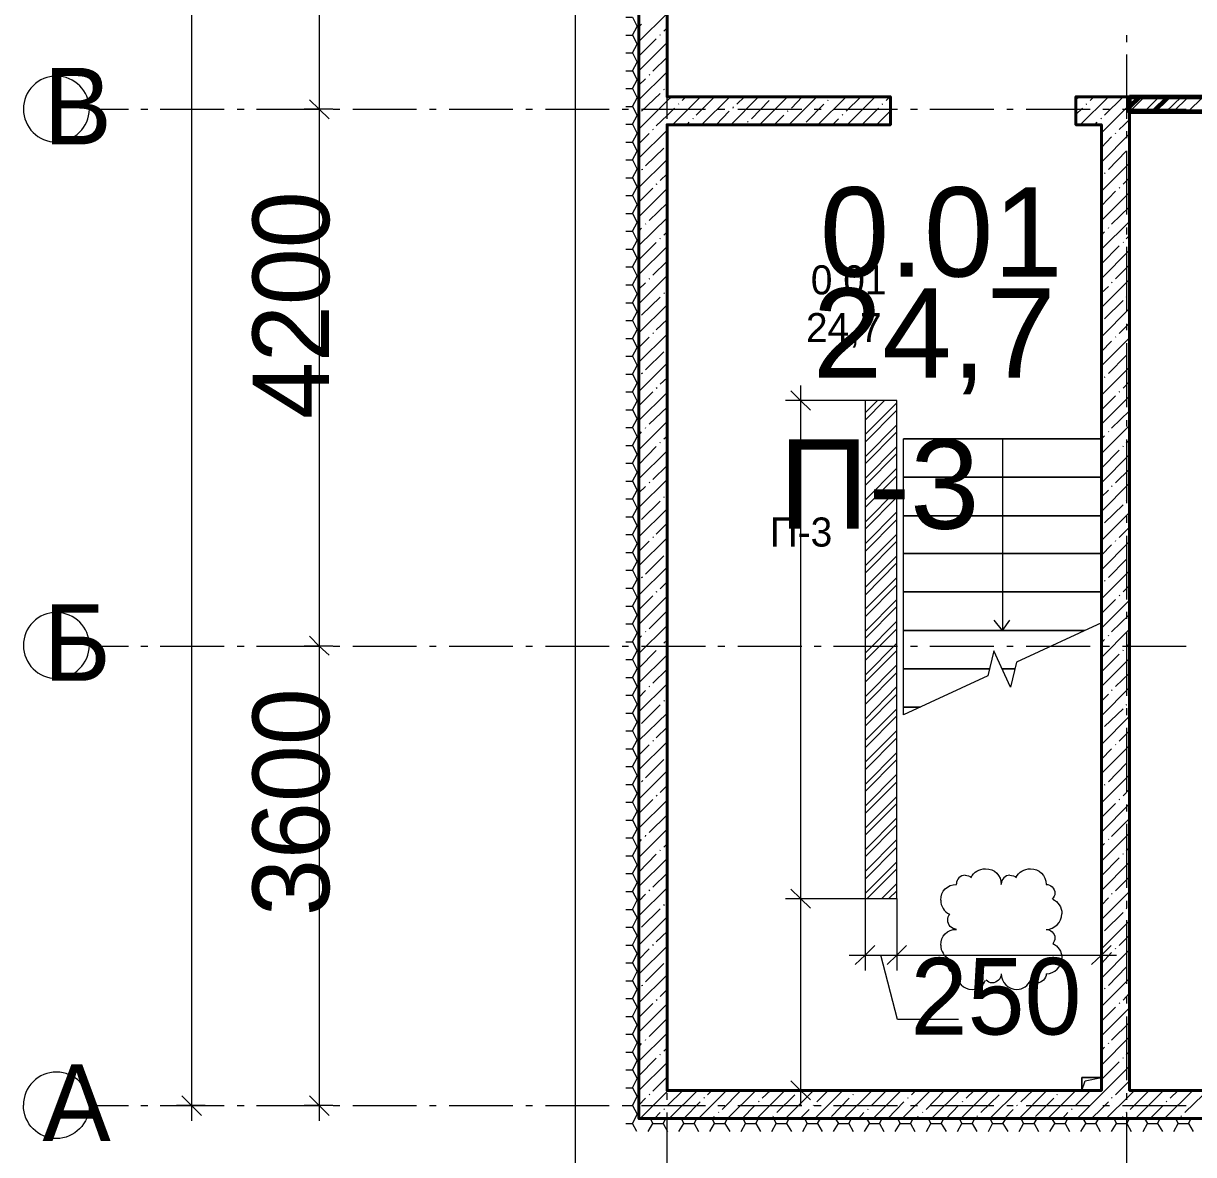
# Model space of a CAD drawing. Header units: millimetres. Extents: x -249154 to 415037, y -45458 to 354837.
# Drawn here: x -235059 to -225894, y 1127 to 9990 of the extents above; entities that cross this region are included whole.
import ezdxf

# ---------------------------------------------------------------- set-up
doc = ezdxf.new("R2010")
doc.units = ezdxf.units.MM
doc.layers.add('6.1.2) Кирпич 4 вып 60 п.', color=30, linetype='Continuous', lineweight=60)
doc.layers.add('PDF _Текст', color=7, linetype='Continuous')
doc.styles.get("Standard").update_dxf_attribs({"font": 'arial.ttf'})

msp = doc.modelspace()

# ---------------------------------------------------------------- hatches: boundary and pattern name
at = {"layer": '6.1.2) Кирпич 4 вып 60 п.', "ltscale": 0.5}
h = msp.add_hatch(dxfattribs=at)
h.set_pattern_fill('ANSI32', color=256, scale=50)
h.paths.add_polyline_path([(-203701.9, 12419.5), (-203820.5, 12419.5), (-203820.5, 15300.2), (-203701.9, 15300.2)])
h.paths.add_polyline_path([(-209903.9, 12419.5), (-203820.5, 12419.5), (-203820.5, 12538.1), (-209903.9, 12538.1)])
h.paths.add_polyline_path([(-214458, 9415.9), (-213458.2, 9415.9), (-213458.2, 9297.3), (-214458, 9297.3)])
h.paths.add_polyline_path([(-215559.5, 9415.9), (-217359.9, 9415.9), (-217359.9, 9297.3), (-215559.5, 9297.3)])
h.paths.add_polyline_path([(-210403.8, 12419.5), (-215911.1, 12419.5), (-215911.1, 12533.9), (-210403.8, 12533.9)])
h.paths.add_polyline_path([(-221863.1, 9297.3), (-217961.5, 9297.3), (-217961.5, 9415.9), (-221863.1, 9415.9)])
h.paths.add_polyline_path([(-226396, 9415.9), (-222464.7, 9415.9), (-222464.7, 9297.3), (-226396, 9297.3)])
h.paths.add_polyline_path([(-219020.5, 12538.1), (-216411, 12538.1), (-216411, 12419.5), (-219020.5, 12419.5)])
h.paths.add_polyline_path([(-223362.8, 12419.5), (-220126.2, 12419.5), (-220126.2, 12538.1), (-223362.8, 12538.1)])
h.paths.add_polyline_path([(-223362.8, 12919.4), (-223485.7, 12919.4), (-223485.7, 16122.1), (-223362.8, 16122.1)])
h.paths.add_polyline_path([(-226069.8, 12419.5), (-223866.9, 12419.5), (-223866.9, 12538.1), (-226069.8, 12538.1)])

# ---------------------------------------------------------------- linework, layer by layer
at = {"lineweight": 9}
for points in [[(-191611.4, 25247.2), (-191611.4, 25649.6), (-195996, 25649.6), (-195996, 29131.9), (-230738.3, 29131.9), (-230738.3, 909.4), (-191611.4, 909.4), (-191611.4, 1307.6)], [(-233741.8, 28648.9), (-233741.8, 1392.3)], [(-232742.1, 28648.9), (-232742.1, 23675.5), (-232742.1, 22828.2), (-232742.1, 19672.1), (-232742.1, 18524.1), (-232742.1, 16520.3), (-232742.1, 14918.9), (-232742.1, 13521), (-232742.1, 12618.6), (-232742.1, 12017.1), (-232742.1, 9318.5), (-232742.1, 5111.8), (-232742.1, 1392.3)], [(-230340.1, 10038.7), (-230289.2, 10038.7), (-230251.1, 9966.7), (-230238.4, 9966.7)], [(-230238.4, 9848), (-230018.1, 10068.3)], [(-230340.1, 9898.9), (-230289.2, 9898.9), (-230251.1, 9826.9), (-230238.4, 9826.9)], [(-230289.2, 9898.9), (-230251.1, 9966.7)], [(-230238.4, 9962.4), (-230217.2, 9983.6)], [(-230073.2, 9898.9), (-230068.9, 9903.1)], [(-230043.5, 9928.5), (-230018.1, 9954)], [(-230018.1, 9843.8), (-230018.1, 9898.9)], [(-226417.2, 9843.8), (-226417.2, 9898.9)], [(-230289.2, 9759.1), (-230251.1, 9826.9)], [(-230238.4, 9733.7), (-230102.8, 9869.2)], [(-230238.4, 9619.3), (-230018.1, 9839.6)], [(-230340.1, 9759.1), (-230289.2, 9759.1), (-230251.1, 9687.1), (-230238.4, 9687.1)], [(-230128.2, 9615), (-230018.1, 9725.2)], [(-230018.1, 9242.2), (-230018.1, 9746.4)], [(-226417.2, 9242.2), (-226417.2, 9746.4)], [(-230289.2, 9619.3), (-230251.1, 9687.1)], [(-230340.1, 9619.3), (-230289.2, 9619.3), (-230251.1, 9547.3), (-230238.4, 9547.3)], [(-230289.2, 9479.5), (-230251.1, 9547.3)], [(-230238.4, 9390.5), (-230018.1, 9610.8)], [(-230238.4, 9504.9), (-230187.5, 9555.7)], [(-230157.9, 9585.4), (-230153.7, 9589.6)], [(-230340.1, 9479.5), (-230289.2, 9479.5), (-230251.1, 9407.5), (-230238.4, 9407.5)], [(-230217.2, 9301.6), (-230073.2, 9441.4)], [(-230043.5, 9471), (-230039.3, 9475.2)], [(-230289.2, 9339.7), (-230251.1, 9407.5)], [(-230238.4, 9161.8), (-230018.1, 9382), (-229984.2, 9415.9)], [(-229975.7, 9195.6), (-229755.4, 9415.9)], [(-229929.1, 9356.6), (-229924.9, 9360.9)], [(-229899.5, 9386.3), (-229869.8, 9415.9)], [(-229789.3, 9271.9), (-229645.3, 9415.9)], [(-229747, 9195.6), (-229526.7, 9415.9)], [(-229518.2, 9195.6), (-229302.2, 9415.9)], [(-229471.6, 9356.6), (-229412.3, 9415.9)], [(-229357.2, 9242.2), (-229217.4, 9386.3)], [(-229293.7, 9195.6), (-229073.4, 9415.9)], [(-229187.8, 9415.9), (-229187.8, 9415.9)], [(-229064.9, 9195.6), (-228844.6, 9415.9)], [(-229043.7, 9327), (-228959, 9415.9)], [(-228929.4, 9216.8), (-228789.6, 9356.6)], [(-228836.2, 9195.6), (-228615.9, 9415.9)], [(-228759.9, 9386.3), (-228755.7, 9390.5)], [(-228730.2, 9415.9), (-228730.2, 9415.9)], [(-228615.9, 9301.6), (-228501.5, 9415.9)], [(-228607.4, 9195.6), (-228387.1, 9415.9)], [(-228332, 9356.6), (-228327.8, 9360.9)], [(-228302.4, 9386.3), (-228272.7, 9415.9)], [(-226815.4, 9390.5), (-226790, 9415.9)], [(-226781.5, 9195.6), (-226561.2, 9415.9)], [(-226734.9, 9356.6), (-226730.7, 9360.9)], [(-226705.3, 9386.3), (-226675.6, 9415.9)], [(-226616.3, 9132.1), (-226552.8, 9195.6), (-226396, 9352.4)], [(-226590.9, 9271.9), (-226446.9, 9415.9)], [(-226396, 9352.4), (-226332.5, 9415.9)], [(-226396, 9297.3), (-226277.4, 9415.9)], [(-226396, 9297.3), (-226396, 9415.9)], [(-226281.6, 9297.3), (-226163, 9415.9)], [(-226226.6, 9297.3), (-226103.7, 9415.9)], [(-226112.2, 9297.3), (-225989.3, 9415.9)], [(-226052.9, 9297.3), (-225934.3, 9415.9)], [(-225938.5, 9297.3), (-225819.9, 9415.9)], [(-234140.1, 9318.5), (-234085, 9318.5)], [(-233987.5, 9318.5), (-233487.7, 9318.5)], [(-233386, 9318.5), (-233330.9, 9318.5)], [(-233233.5, 9318.5), (-232733.6, 9318.5)], [(-232636.2, 9318.5), (-232742.1, 9318.5), (-232860.7, 9318.5)], [(-232631.9, 9318.5), (-232581.1, 9318.5)], [(-232479.4, 9318.5), (-231979.5, 9318.5)], [(-231877.9, 9318.5), (-231827, 9318.5)], [(-231725.3, 9318.5), (-231225.5, 9318.5)], [(-231123.8, 9318.5), (-231072.9, 9318.5)], [(-230971.3, 9318.5), (-230471.4, 9318.5)], [(-230369.7, 9318.5), (-230318.9, 9318.5)], [(-230340.1, 9339.7), (-230289.2, 9339.7), (-230251.1, 9267.7), (-230238.4, 9267.7)], [(-230289.2, 9199.9), (-230251.1, 9267.7)], [(-230238.4, 9276.1), (-230238.4, 9276.1)], [(-230217.2, 9318.5), (-229717.3, 9318.5)], [(-230102.8, 9187.2), (-230018.1, 9267.7), (-229958.8, 9327)], [(-229632.6, 9195.6), (-229530.9, 9301.6)], [(-229619.9, 9318.5), (-229564.8, 9318.5)], [(-229501.3, 9327), (-229497, 9335.4)], [(-229463.1, 9318.5), (-228963.2, 9318.5)], [(-229179.3, 9195.6), (-229103, 9271.9)], [(-229073.4, 9301.6), (-229069.2, 9305.8)], [(-228865.8, 9318.5), (-228810.7, 9318.5)], [(-228713.3, 9318.5), (-228213.4, 9318.5)], [(-228645.5, 9271.9), (-228641.3, 9276.1)], [(-228493, 9195.6), (-228361.7, 9327)], [(-228378.6, 9195.6), (-228268.5, 9305.8)], [(-228111.7, 9318.5), (-228056.7, 9318.5)], [(-227959.2, 9318.5), (-227459.3, 9318.5)], [(-227357.7, 9318.5), (-227306.8, 9318.5)], [(-227205.2, 9318.5), (-226705.3, 9318.5)], [(-226815.4, 9276.1), (-226764.6, 9327)], [(-226603.6, 9318.5), (-226552.8, 9318.5)], [(-226451.1, 9318.5), (-225951.2, 9318.5)], [(-230340.1, 9199.9), (-230289.2, 9199.9), (-230251.1, 9127.9), (-230238.4, 9127.9)], [(-229861.4, 9195.6), (-229844.4, 9216.8)], [(-229814.8, 9242.2), (-229810.5, 9246.5)], [(-229386.9, 9216.8), (-229382.6, 9221.1)], [(-228721.8, 9195.6), (-228675.2, 9242.2)], [(-226667.1, 9195.6), (-226650.2, 9216.8)], [(-226620.5, 9242.2), (-226616.3, 9246.5)], [(-226476.5, 9157.5), (-226438.4, 9195.6), (-226396, 9238)], [(-230289.2, 9060.1), (-230251.1, 9127.9)], [(-230238.4, 8933), (-230018.1, 9153.3)], [(-230238.4, 9047.4), (-230157.9, 9127.9)], [(-230128.2, 9157.5), (-230124, 9161.8)], [(-230018.1, 9089.7), (-230018.1, 9144.8)], [(-226616.3, 8903.3), (-226396, 9123.6)], [(-226616.3, 9017.7), (-226535.8, 9102.4)], [(-226506.2, 9127.9), (-226501.9, 9132.1)], [(-226417.2, 9089.7), (-226417.2, 9144.8)], [(-230340.1, 9060.1), (-230289.2, 9060.1), (-230251.1, 8988.1), (-230238.4, 8988.1)], [(-230289.2, 8920.3), (-230251.1, 8988.1)], [(-230187.5, 8873.7), (-230043.5, 9013.5)], [(-230018.1, 8492.4), (-230018.1, 8992.3)], [(-226561.2, 8844), (-226421.4, 8988.1)], [(-226417.2, 8492.4), (-226417.2, 8992.3)], [(-230340.1, 8920.3), (-230289.2, 8920.3), (-230251.1, 8848.3), (-230238.4, 8848.3)], [(-230238.4, 8704.2), (-230018.1, 8924.5)], [(-226616.3, 8674.6), (-226396, 8894.9)], [(-230289.2, 8780.5), (-230251.1, 8848.3)], [(-230217.2, 8844), (-230208.7, 8848.3)], [(-230073.2, 8759.3), (-230018.1, 8810.1)], [(-226590.9, 8814.4), (-226586.7, 8818.6)], [(-230340.1, 8780.5), (-230289.2, 8780.5), (-230251.1, 8708.5), (-230238.4, 8708.5)], [(-230289.2, 8640.7), (-230251.1, 8708.5)], [(-230102.8, 8729.7), (-230094.3, 8733.9)], [(-226446.9, 8729.7), (-226396, 8780.5)], [(-230340.1, 8640.7), (-230289.2, 8640.7), (-230251.1, 8568.7), (-230238.4, 8568.7)], [(-230238.4, 8589.9), (-230128.2, 8700)], [(-230238.4, 8475.5), (-230018.1, 8695.8)], [(-226616.3, 8560.2), (-226506.2, 8674.6)], [(-226616.3, 8445.8), (-226396, 8666.1)], [(-226476.5, 8700), (-226472.3, 8704.2)], [(-230289.2, 8500.9), (-230251.1, 8568.7)], [(-230157.9, 8445.8), (-230018.1, 8581.4)], [(-226535.8, 8416.2), (-226396, 8551.7)], [(-230340.1, 8500.9), (-230289.2, 8500.9), (-230251.1, 8428.9), (-230238.4, 8428.9)], [(-230238.4, 8250.9), (-230018.1, 8467)], [(-226616.3, 8221.3), (-226396, 8437.3)], [(-230340.1, 8361.1), (-230289.2, 8361.1), (-230251.1, 8289.1), (-230238.4, 8289.1)], [(-230289.2, 8361.1), (-230251.1, 8428.9)], [(-230238.4, 8361.1), (-230217.2, 8386.5)], [(-230187.5, 8416.2), (-230183.3, 8420.4)], [(-230043.5, 8331.4), (-230018.1, 8356.9)], [(-230018.1, 8335.7), (-230018.1, 8390.7)], [(-226616.3, 8331.4), (-226590.9, 8356.9)], [(-226561.2, 8386.5), (-226557, 8390.7)], [(-226417.2, 8335.7), (-226417.2, 8390.7)], [(-230289.2, 8221.3), (-230251.1, 8289.1)], [(-230238.4, 8136.6), (-230102.8, 8272.1)], [(-230073.2, 8301.8), (-230068.9, 8306)], [(-226446.9, 8272.1), (-226442.6, 8276.4)], [(-226421.4, 8301.8), (-226396, 8327.2)], [(-230340.1, 8221.3), (-230289.2, 8221.3), (-230251.1, 8149.3), (-230238.4, 8149.3)], [(-230238.4, 8022.2), (-230018.1, 8242.5)], [(-230018.1, 7738.3), (-230018.1, 8238.2)], [(-226616.3, 8106.9), (-226476.5, 8246.7)], [(-226616.3, 7992.5), (-226396, 8212.8)], [(-226417.2, 7738.3), (-226417.2, 8238.2)], [(-230340.1, 8081.5), (-230289.2, 8081.5), (-230251.1, 8009.5), (-230238.4, 8009.5)], [(-230289.2, 8081.5), (-230251.1, 8149.3)], [(-230128.2, 8017.9), (-230018.1, 8128.1)], [(-226506.2, 7988.3), (-226396, 8098.4)], [(-230289.2, 7941.7), (-230251.1, 8009.5)], [(-230238.4, 7793.4), (-230018.1, 8013.7)], [(-230157.9, 7988.3), (-230153.7, 7992.5)], [(-226616.3, 7763.8), (-226396, 7984.1)], [(-230340.1, 7941.7), (-230289.2, 7941.7), (-230251.1, 7869.7), (-230238.4, 7869.7)], [(-230238.4, 7907.8), (-230187.5, 7958.6)], [(-226616.3, 7878.1), (-226561.2, 7929)], [(-226535.8, 7958.6), (-226531.6, 7962.9)], [(-230340.1, 7801.9), (-230289.2, 7801.9), (-230251.1, 7729.9), (-230238.4, 7729.9)], [(-230289.2, 7801.9), (-230251.1, 7869.7)], [(-230217.2, 7704.5), (-230073.2, 7844.3)], [(-230043.5, 7873.9), (-230039.3, 7878.1)], [(-226590.9, 7674.8), (-226446.9, 7818.8)], [(-226421.4, 7844.3), (-226417.2, 7848.5)], [(-230289.2, 7662.1), (-230251.1, 7729.9)], [(-230238.4, 7564.7), (-230018.1, 7784.9)], [(-226616.3, 7535), (-226396, 7755.3)], [(-230340.1, 7662.1), (-230289.2, 7662.1), (-230251.1, 7590.1), (-230238.4, 7590.1)], [(-230238.4, 7679), (-230238.4, 7679)], [(-230102.8, 7590.1), (-230018.1, 7670.6)], [(-230018.1, 7585.8), (-230018.1, 7636.7)], [(-226616.3, 7649.4), (-226616.3, 7649.4)], [(-226476.5, 7560.4), (-226396, 7640.9)], [(-226417.2, 7585.8), (-226417.2, 7636.7)], [(-230340.1, 7522.3), (-230289.2, 7522.3), (-230251.1, 7450.3), (-230238.4, 7450.3)], [(-230289.2, 7522.3), (-230251.1, 7590.1)], [(-230238.4, 7335.9), (-230018.1, 7556.2)], [(-230238.4, 7450.3), (-230157.9, 7530.8)], [(-230128.2, 7560.4), (-230124, 7564.7)], [(-226616.3, 7306.2), (-226396, 7526.5)], [(-226506.2, 7530.8), (-226501.9, 7535)], [(-230289.2, 7382.5), (-230251.1, 7450.3)], [(-230018.1, 6984.3), (-230018.1, 7484.2)], [(-226616.3, 7420.6), (-226535.8, 7501.1)], [(-226417.2, 6984.3), (-226417.2, 7484.2)], [(-230340.1, 7382.5), (-230289.2, 7382.5), (-230251.1, 7310.5), (-230238.4, 7310.5)], [(-230187.5, 7276.6), (-230043.5, 7416.4)], [(-226561.2, 7246.9), (-226421.4, 7386.7)], [(-230340.1, 7242.7), (-230289.2, 7242.7), (-230251.1, 7170.7), (-230238.4, 7170.7)], [(-230289.2, 7242.7), (-230251.1, 7310.5)], [(-230238.4, 7107.1), (-230018.1, 7327.4)], [(-230217.2, 7246.9), (-230208.7, 7251.2)], [(-226616.3, 7077.5), (-226396, 7297.8)], [(-230289.2, 7102.9), (-230251.1, 7170.7)], [(-230073.2, 7162.2), (-230018.1, 7213)], [(-228971.7, 7153.7), (-228971.7, 3133.4), (-228971.7, 1510.9)], [(-226590.9, 7217.3), (-226586.7, 7221.5)], [(-226446.9, 7132.5), (-226396, 7183.4)], [(-230340.1, 7102.9), (-230289.2, 7102.9), (-230251.1, 7030.9), (-230238.4, 7030.9)], [(-230238.4, 6992.8), (-230128.2, 7102.9)], [(-230238.4, 6878.4), (-230018.1, 7098.7)], [(-230102.8, 7132.5), (-230094.3, 7136.8)], [(-226616.3, 6963.1), (-226506.2, 7073.2)], [(-226616.3, 6848.7), (-226396, 7069)], [(-226476.5, 7102.9), (-226472.3, 7107.1)], [(-230289.2, 6963.1), (-230251.1, 7030.9)], [(-230157.9, 6848.7), (-230018.1, 6984.3)], [(-228467.6, 7035.1), (-228971.7, 7035.1), (-229090.3, 7035.1)], [(-228467.6, 6937.7), (-228370.2, 7035.1)], [(-228467.6, 6882.6), (-228315.1, 7035.1)], [(-228467.6, 6768.2), (-228217.6, 7018.2)], [(-230340.1, 6963.1), (-230289.2, 6963.1), (-230251.1, 6891.1), (-230238.4, 6891.1)], [(-230289.2, 6823.3), (-230251.1, 6891.1)], [(-230018.1, 6831.8), (-230018.1, 6882.6)], [(-228467.6, 6708.9), (-228217.6, 6958.9)], [(-226535.8, 6819.1), (-226396, 6954.6)], [(-226417.2, 6831.8), (-226417.2, 6882.6)], [(-230340.1, 6823.3), (-230289.2, 6823.3), (-230251.1, 6751.3), (-230238.4, 6751.3)], [(-230238.4, 6649.6), (-230018.1, 6869.9)], [(-230238.4, 6764), (-230217.2, 6789.4)], [(-230187.5, 6819.1), (-230183.3, 6823.3)], [(-228467.6, 6594.5), (-228217.6, 6844.5)], [(-228467.6, 6539.5), (-228217.6, 6789.4)], [(-226616.3, 6620), (-226396, 6840.2)], [(-226561.2, 6789.4), (-226557, 6793.6)], [(-230289.2, 6683.5), (-230251.1, 6751.3)], [(-230073.2, 6704.7), (-230068.9, 6708.9)], [(-230043.5, 6734.3), (-230018.1, 6755.5)], [(-230018.1, 6230.2), (-230018.1, 6730.1)], [(-226616.3, 6734.3), (-228166.8, 6734.3)], [(-227391.6, 6734.3), (-227391.6, 6433.6), (-227391.6, 6132.8), (-227391.6, 5836.2), (-227391.6, 5535.4), (-227391.6, 5234.7), (-227455.1, 5315.2)], [(-226616.3, 6734.3), (-226590.9, 6759.8)], [(-226421.4, 6704.7), (-226396, 6725.9)], [(-226417.2, 6230.2), (-226417.2, 6730.1)], [(-230340.1, 6683.5), (-230289.2, 6683.5), (-230251.1, 6611.5), (-230238.4, 6611.5)], [(-230289.2, 6543.7), (-230251.1, 6611.5)], [(-230238.4, 6535.2), (-230102.8, 6675)], [(-230238.4, 6420.8), (-230018.1, 6641.1)], [(-228467.6, 6425.1), (-228217.6, 6675)], [(-228467.6, 6370), (-228217.6, 6620)], [(-226616.3, 6505.6), (-226476.5, 6645.4)], [(-226616.3, 6391.2), (-226396, 6611.5)], [(-226446.9, 6675), (-226442.6, 6679.3)], [(-230340.1, 6543.7), (-230289.2, 6543.7), (-230251.1, 6471.7), (-230238.4, 6471.7)], [(-230128.2, 6416.6), (-230018.1, 6526.8)], [(-230289.2, 6403.9), (-230251.1, 6471.7)], [(-230238.4, 6196.3), (-230018.1, 6416.6)], [(-228467.6, 6255.6), (-228217.6, 6505.6)], [(-228467.6, 6196.3), (-228217.6, 6446.3)], [(-226506.2, 6391.2), (-226396, 6497.1)], [(-230340.1, 6403.9), (-230289.2, 6403.9), (-230251.1, 6331.9), (-230238.4, 6331.9)], [(-230289.2, 6264.1), (-230251.1, 6331.9)], [(-230238.4, 6310.7), (-230187.5, 6361.5)], [(-230157.9, 6391.2), (-230153.7, 6395.4)], [(-228467.6, 6081.9), (-228217.6, 6331.9)], [(-226616.3, 6166.7), (-226396, 6387)], [(-226616.3, 6281), (-226561.2, 6331.9)], [(-226535.8, 6361.5), (-226531.6, 6365.8)], [(-230340.1, 6264.1), (-230289.2, 6264.1), (-230251.1, 6192.1), (-230238.4, 6192.1)], [(-230217.2, 6103.1), (-230073.2, 6247.2)], [(-230043.5, 6276.8), (-230039.3, 6281)], [(-228467.6, 6026.9), (-228217.6, 6276.8)], [(-226421.4, 6247.2), (-226417.2, 6251.4)], [(-230289.2, 6124.3), (-230251.1, 6192.1)], [(-230238.4, 5967.6), (-230018.1, 6187.8)], [(-228467.6, 5912.5), (-228217.6, 6162.4)], [(-226616.3, 5937.9), (-226396, 6158.2)], [(-226590.9, 6077.7), (-226446.9, 6217.5)], [(-230340.1, 6124.3), (-230289.2, 6124.3), (-230251.1, 6052.3), (-230238.4, 6052.3)], [(-230289.2, 5984.5), (-230251.1, 6052.3)], [(-230238.4, 6081.9), (-230238.4, 6081.9)], [(-230102.8, 5988.7), (-230018.1, 6073.5)], [(-230018.1, 6077.7), (-230018.1, 6128.5)], [(-228467.6, 5853.2), (-228217.6, 6103.1)], [(-226616.3, 6052.3), (-226616.3, 6052.3)], [(-226417.2, 6077.7), (-226417.2, 6128.5)], [(-230340.1, 5984.5), (-230289.2, 5984.5), (-230251.1, 5912.5), (-230238.4, 5912.5)], [(-230238.4, 5738.8), (-230018.1, 5959.1)], [(-230128.2, 5963.3), (-230124, 5967.6)], [(-230018.1, 5476.1), (-230018.1, 5976)], [(-228467.6, 5738.8), (-228217.6, 5988.7)], [(-226476.5, 5963.3), (-226396, 6043.8)], [(-226417.2, 5476.1), (-226417.2, 5976)], [(-230289.2, 5844.7), (-230251.1, 5912.5)], [(-230238.4, 5853.2), (-230157.9, 5933.7)], [(-228467.6, 5683.7), (-228217.6, 5933.7)], [(-226616.3, 5709.1), (-226396, 5929.4)], [(-226616.3, 5823.5), (-226535.8, 5904)], [(-226506.2, 5933.7), (-226501.9, 5937.9)], [(-230340.1, 5844.7), (-230289.2, 5844.7), (-230251.1, 5772.7), (-230238.4, 5772.7)], [(-230187.5, 5675.2), (-230043.5, 5819.3)], [(-228467.6, 5569.3), (-228217.6, 5819.3)], [(-226561.2, 5649.8), (-226421.4, 5789.6)], [(-230340.1, 5704.9), (-230289.2, 5704.9), (-230251.1, 5632.9), (-230238.4, 5632.9)], [(-230289.2, 5704.9), (-230251.1, 5772.7)], [(-230238.4, 5510), (-230018.1, 5730.3)], [(-228467.6, 5510), (-228217.6, 5764.2)], [(-226616.3, 5480.4), (-226396, 5700.7)], [(-230289.2, 5565.1), (-230251.1, 5632.9)], [(-230217.2, 5649.8), (-230208.7, 5654.1)], [(-230073.2, 5560.9), (-230018.1, 5615.9)], [(-228467.6, 5399.9), (-228217.6, 5649.8)], [(-226590.9, 5620.2), (-226586.7, 5624.4)], [(-230340.1, 5565.1), (-230289.2, 5565.1), (-230251.1, 5493.1), (-230238.4, 5493.1)], [(-230238.4, 5395.6), (-230128.2, 5505.8)], [(-230238.4, 5281.3), (-230018.1, 5501.6)], [(-230102.8, 5535.4), (-230094.3, 5539.7)], [(-228467.6, 5340.6), (-228217.6, 5590.5)], [(-226476.5, 5505.8), (-226472.3, 5510)], [(-226446.9, 5535.4), (-226396, 5586.3)], [(-230340.1, 5425.3), (-230289.2, 5425.3), (-230251.1, 5353.3), (-230238.4, 5353.3)], [(-230289.2, 5425.3), (-230251.1, 5493.1)], [(-228467.6, 5226.2), (-228217.6, 5476.1)], [(-228467.6, 5171.1), (-228217.6, 5421.1)], [(-226616.3, 5366), (-226506.2, 5476.1)], [(-226616.3, 5251.6), (-226396, 5471.9)], [(-230289.2, 5285.5), (-230251.1, 5353.3)], [(-230157.9, 5247.4), (-230018.1, 5387.2)], [(-230018.1, 5323.6), (-230018.1, 5378.7)], [(-226535.8, 5222), (-226396, 5357.5)], [(-226417.2, 5323.6), (-226417.2, 5378.7)], [(-230340.1, 5285.5), (-230289.2, 5285.5), (-230251.1, 5213.5), (-230238.4, 5213.5)], [(-230238.4, 5052.5), (-230018.1, 5272.8)], [(-230187.5, 5222), (-230183.3, 5226.2)], [(-228467.6, 5056.7), (-228217.6, 5306.7)], [(-228467.6, 4997.4), (-228217.6, 5247.4)], [(-227391.6, 5234.7), (-227332.3, 5315.2)], [(-226616.3, 5022.9), (-226396, 5243.1)], [(-230340.1, 5145.7), (-230289.2, 5145.7), (-230251.1, 5073.7), (-230238.4, 5073.7)], [(-230289.2, 5145.7), (-230251.1, 5213.5)], [(-230238.4, 5166.9), (-230217.2, 5192.3)], [(-230043.5, 5133), (-230018.1, 5158.4)], [(-230018.1, 4722.1), (-230018.1, 5222)], [(-228467.6, 4883.1), (-228217.6, 5133)], [(-226616.3, 5137.2), (-226590.9, 5162.7)], [(-226561.2, 5192.3), (-226557, 5196.5)], [(-226417.2, 4722.1), (-226417.2, 5222)], [(-234542.5, 5111.8), (-234237.5, 5111.8)], [(-234140.1, 5111.8), (-234085, 5111.8)], [(-233987.5, 5111.8), (-233487.7, 5111.8)], [(-233386, 5111.8), (-233330.9, 5111.8)], [(-233233.5, 5111.8), (-232733.6, 5111.8)], [(-232636.2, 5111.8), (-232742.1, 5111.8), (-232860.7, 5111.8)], [(-232631.9, 5111.8), (-232581.1, 5111.8)], [(-232479.4, 5111.8), (-231979.5, 5111.8)], [(-231877.9, 5111.8), (-231827, 5111.8)], [(-231725.3, 5111.8), (-231225.5, 5111.8)], [(-231123.8, 5111.8), (-231072.9, 5111.8)], [(-230971.3, 5111.8), (-230471.4, 5111.8)], [(-230369.7, 5111.8), (-230318.9, 5111.8)], [(-230289.2, 5005.9), (-230251.1, 5073.7)], [(-230238.4, 4938.1), (-230102.8, 5077.9)], [(-230238.4, 4823.7), (-230018.1, 5044)], [(-230217.2, 5111.8), (-229717.3, 5111.8)], [(-230073.2, 5107.6), (-230068.9, 5111.8)], [(-229619.9, 5111.8), (-229564.8, 5111.8)], [(-229463.1, 5111.8), (-228963.2, 5111.8)], [(-228865.8, 5111.8), (-228810.7, 5111.8)], [(-228713.3, 5111.8), (-228213.4, 5111.8)], [(-228467.6, 4828), (-228217.6, 5077.9)], [(-228111.7, 5111.8), (-228056.7, 5111.8)], [(-227959.2, 5111.8), (-227459.3, 5111.8)], [(-227357.7, 5111.8), (-227306.8, 5111.8)], [(-227205.2, 5111.8), (-226705.3, 5111.8)], [(-226616.3, 4908.5), (-226476.5, 5048.3)], [(-226603.6, 5111.8), (-226552.8, 5111.8)], [(-226451.1, 5111.8), (-225951.2, 5111.8)], [(-226446.9, 5077.9), (-226442.6, 5082.2)], [(-226421.4, 5107.6), (-226396, 5128.8)], [(-230340.1, 5005.9), (-230289.2, 5005.9), (-230251.1, 4933.9), (-230238.4, 4933.9)], [(-228467.6, 4713.6), (-228217.6, 4963.5)], [(-226616.3, 4794.1), (-226396, 5014.4)], [(-230340.1, 4866.1), (-230289.2, 4866.1), (-230251.1, 4794.1), (-230238.4, 4794.1)], [(-230289.2, 4866.1), (-230251.1, 4933.9)], [(-230128.2, 4819.5), (-230018.1, 4929.7)], [(-228467.6, 4654.3), (-228217.6, 4904.2)], [(-226506.2, 4794.1), (-226396, 4900)], [(-230289.2, 4726.3), (-230251.1, 4794.1)], [(-230238.4, 4595), (-230018.1, 4815.3)], [(-230157.9, 4794.1), (-230153.7, 4798.3)], [(-228467.6, 4539.9), (-228217.6, 4794.1)], [(-226616.3, 4565.3), (-226396, 4785.6)], [(-226535.8, 4764.4), (-226531.6, 4768.7)], [(-230340.1, 4726.3), (-230289.2, 4726.3), (-230251.1, 4654.3), (-230238.4, 4654.3)], [(-230238.4, 4709.4), (-230187.5, 4764.4)], [(-230043.5, 4679.7), (-230039.3, 4683.9)], [(-228467.6, 4484.8), (-228217.6, 4734.8)], [(-226616.3, 4679.7), (-226561.2, 4734.8)], [(-230340.1, 4586.5), (-230289.2, 4586.5), (-230251.1, 4514.5), (-230238.4, 4514.5)], [(-230289.2, 4586.5), (-230251.1, 4654.3)], [(-230238.4, 4370.5), (-230018.1, 4586.5)], [(-230217.2, 4506), (-230073.2, 4650.1)], [(-230018.1, 4569.6), (-230018.1, 4624.6)], [(-228467.6, 4370.5), (-228217.6, 4620.4)], [(-226590.9, 4480.6), (-226446.9, 4620.4)], [(-226421.4, 4650.1), (-226417.2, 4654.3)], [(-226417.2, 4569.6), (-226417.2, 4624.6)], [(-230289.2, 4446.7), (-230251.1, 4514.5)], [(-228467.6, 4315.4), (-228217.6, 4565.3)], [(-226616.3, 4340.8), (-226396, 4561.1)], [(-230340.1, 4446.7), (-230289.2, 4446.7), (-230251.1, 4374.7), (-230238.4, 4374.7)], [(-230238.4, 4480.6), (-230238.4, 4484.8)], [(-230102.8, 4391.6), (-230018.1, 4476.4)], [(-230018.1, 3968), (-230018.1, 4472.1)], [(-228467.6, 4201), (-228217.6, 4450.9)], [(-226616.3, 4450.9), (-226616.3, 4455.2)], [(-226476.5, 4366.2), (-226396, 4446.7)], [(-226417.2, 3968), (-226417.2, 4472.1)], [(-230289.2, 4306.9), (-230251.1, 4374.7)], [(-230238.4, 4141.7), (-230018.1, 4362)], [(-230238.4, 4256.1), (-230157.9, 4336.6)], [(-230128.2, 4366.2), (-230124, 4370.5)], [(-228467.6, 4141.7), (-228217.6, 4391.6)], [(-226616.3, 4112), (-226396, 4332.3)], [(-226506.2, 4336.6), (-226501.9, 4340.8)], [(-230340.1, 4306.9), (-230289.2, 4306.9), (-230251.1, 4234.9), (-230238.4, 4234.9)], [(-230289.2, 4167.1), (-230251.1, 4234.9)], [(-230187.5, 4078.1), (-230043.5, 4222.2)], [(-228467.6, 4027.3), (-228217.6, 4277.3)], [(-228467.6, 3972.2), (-228217.6, 4222.2)], [(-226616.3, 4226.4), (-226535.8, 4306.9)], [(-230340.1, 4167.1), (-230289.2, 4167.1), (-230251.1, 4095.1), (-230238.4, 4095.1)], [(-230238.4, 3912.9), (-230018.1, 4133.2)], [(-226561.2, 4048.5), (-226421.4, 4192.5)], [(-230289.2, 4027.3), (-230251.1, 4095.1)], [(-230217.2, 4048.5), (-230208.7, 4057)], [(-228467.6, 3857.9), (-228217.6, 4107.8)], [(-228467.6, 3798.5), (-228217.6, 4048.5)], [(-226616.3, 3883.3), (-226396, 4103.6)], [(-230340.1, 4027.3), (-230289.2, 4027.3), (-230251.1, 3955.3), (-230238.4, 3955.3)], [(-230289.2, 3887.5), (-230251.1, 3955.3)], [(-230102.8, 3938.3), (-230094.3, 3942.6)], [(-230073.2, 3963.8), (-230018.1, 4018.8)], [(-226590.9, 4023.1), (-226586.7, 4027.3)], [(-226446.9, 3938.3), (-226396, 3989.2)], [(-230340.1, 3887.5), (-230289.2, 3887.5), (-230251.1, 3815.5), (-230238.4, 3815.5)], [(-230238.4, 3798.5), (-230128.2, 3908.7)], [(-230238.4, 3684.2), (-230018.1, 3904.5)], [(-230018.1, 3815.5), (-230018.1, 3870.6)], [(-228467.6, 3684.2), (-228217.6, 3934.1)], [(-228467.6, 3629.1), (-228217.6, 3879)], [(-226616.3, 3768.9), (-226506.2, 3879)], [(-226616.3, 3654.5), (-226396, 3874.8)], [(-226476.5, 3908.7), (-226472.3, 3912.9)], [(-226417.2, 3815.5), (-226417.2, 3870.6)], [(-230289.2, 3747.7), (-230251.1, 3815.5)], [(-230157.9, 3650.3), (-230018.1, 3790.1)], [(-228467.6, 3514.7), (-228217.6, 3764.7)], [(-226535.8, 3620.6), (-226396, 3760.4)], [(-230340.1, 3747.7), (-230289.2, 3747.7), (-230251.1, 3675.7), (-230238.4, 3675.7)], [(-230289.2, 3607.9), (-230251.1, 3675.7)], [(-230238.4, 3455.4), (-230018.1, 3675.7)], [(-230018.1, 3218.2), (-230018.1, 3718.1)], [(-228467.6, 3459.6), (-228217.6, 3709.6)], [(-226417.2, 3218.2), (-226417.2, 3718.1)], [(-230340.1, 3607.9), (-230289.2, 3607.9), (-230251.1, 3535.9), (-230238.4, 3535.9)], [(-230238.4, 3569.8), (-230217.2, 3595.2)], [(-230187.5, 3620.6), (-230183.3, 3629.1)], [(-228467.6, 3345.3), (-228217.6, 3595.2)], [(-226616.3, 3425.7), (-226396, 3646)], [(-226561.2, 3595.2), (-226557, 3599.4)], [(-230289.2, 3468.1), (-230251.1, 3535.9)], [(-230073.2, 3510.5), (-230068.9, 3514.7)], [(-230043.5, 3535.9), (-230018.1, 3561.3)], [(-228467.6, 3286), (-228217.6, 3535.9)], [(-226616.3, 3540.1), (-226590.9, 3565.5)], [(-226446.9, 3480.8), (-226442.6, 3485.1)], [(-226421.4, 3510.5), (-226396, 3531.7)], [(-230340.1, 3468.1), (-230289.2, 3468.1), (-230251.1, 3396.1), (-230238.4, 3396.1)], [(-230289.2, 3328.3), (-230251.1, 3396.1)], [(-230238.4, 3341), (-230102.8, 3480.8)], [(-230238.4, 3226.6), (-230018.1, 3446.9)], [(-228467.6, 3171.6), (-228217.6, 3421.5)], [(-226616.3, 3311.4), (-226476.5, 3451.2)], [(-226616.3, 3197), (-226396, 3417.3)], [(-230340.1, 3328.3), (-230289.2, 3328.3), (-230251.1, 3256.3), (-230238.4, 3256.3)], [(-230128.2, 3222.4), (-230018.1, 3332.5)], [(-228450.6, 3133.4), (-228217.6, 3366.4)], [(-226506.2, 3192.8), (-226396, 3302.9)], [(-230289.2, 3188.5), (-230251.1, 3256.3)], [(-230238.4, 2997.9), (-230018.1, 3218.2)], [(-228336.3, 3133.4), (-228217.6, 3252.1)], [(-230340.1, 3188.5), (-230289.2, 3188.5), (-230251.1, 3120.7), (-230238.4, 3120.7)], [(-230289.2, 3048.7), (-230251.1, 3120.7)], [(-230238.4, 3112.3), (-230187.5, 3167.3)], [(-230157.9, 3192.8), (-230153.7, 3201.2)], [(-230018.1, 3061.4), (-230018.1, 3116.5)], [(-229090.3, 3133.4), (-228971.7, 3133.4), (-228467.6, 3133.4), (-228467.6, 2688.6), (-228467.6, 2570)], [(-228281.2, 3133.4), (-228217.6, 3192.8)], [(-228217.6, 3133.4), (-228217.6, 2688.6), (-228217.6, 2570)], [(-226616.3, 2968.2), (-226396, 3188.5)], [(-226616.3, 3082.6), (-226561.2, 3137.7)], [(-226616.3, 3133.4), (-226616.3, 2688.6), (-226616.3, 2570)], [(-226535.8, 3167.3), (-226531.6, 3171.6)], [(-226417.2, 3061.4), (-226417.2, 3116.5)], [(-230340.1, 3048.7), (-230289.2, 3048.7), (-230251.1, 2980.9), (-230238.4, 2980.9)], [(-230217.2, 2908.9), (-230073.2, 3053)], [(-230043.5, 3078.4), (-230039.3, 3086.8)], [(-226421.4, 3053), (-226417.2, 3057.2)], [(-230289.2, 2908.9), (-230251.1, 2980.9)], [(-230238.4, 2769.1), (-230018.1, 2989.4)], [(-230018.1, 2464.1), (-230018.1, 2964)], [(-226616.3, 2739.5), (-226396, 2959.8)], [(-226590.9, 2879.3), (-226446.9, 3023.3)], [(-226417.2, 2464.1), (-226417.2, 2964)], [(-230340.1, 2908.9), (-230289.2, 2908.9), (-230251.1, 2841.1), (-230238.4, 2841.1)], [(-230238.4, 2883.5), (-230238.4, 2883.5)], [(-230102.8, 2794.5), (-230018.1, 2875)], [(-226616.3, 2853.8), (-226616.3, 2858.1)], [(-226476.5, 2764.9), (-226396, 2845.4)], [(-230340.1, 2769.1), (-230289.2, 2769.1), (-230251.1, 2701.3), (-230238.4, 2701.3)], [(-230289.2, 2769.1), (-230251.1, 2841.1)], [(-230238.4, 2540.4), (-230018.1, 2760.6)], [(-230128.2, 2764.9), (-230124, 2773.4)], [(-230289.2, 2629.3), (-230251.1, 2701.3)], [(-230238.4, 2654.7), (-230157.9, 2739.5)], [(-228590.4, 2688.6), (-228217.6, 2688.6), (-226497.7, 2688.6)], [(-227734.7, 2184.5), (-228213.4, 2184.5), (-228344.7, 2688.6)], [(-226616.3, 2510.7), (-226396, 2731)], [(-226616.3, 2625.1), (-226535.8, 2709.8)], [(-226506.2, 2739.5), (-226501.9, 2743.7)], [(-230340.1, 2629.3), (-230289.2, 2629.3), (-230251.1, 2561.5), (-230238.4, 2561.5)], [(-230187.5, 2481), (-230043.5, 2625.1)], [(-226561.2, 2451.4), (-226421.4, 2595.4)], [(-230340.1, 2489.5), (-230289.2, 2489.5), (-230251.1, 2421.7), (-230238.4, 2421.7)], [(-230289.2, 2489.5), (-230251.1, 2561.5)], [(-230238.4, 2315.8), (-230018.1, 2536.1)], [(-226616.3, 2286.2), (-226396, 2506.5)], [(-230289.2, 2349.7), (-230251.1, 2421.7)], [(-230217.2, 2451.4), (-230208.7, 2455.6)], [(-230073.2, 2366.7), (-230018.1, 2421.7)], [(-226590.9, 2426), (-226586.7, 2430.2)], [(-226446.9, 2337), (-226396, 2392.1)], [(-230340.1, 2349.7), (-230289.2, 2349.7), (-230251.1, 2281.9), (-230238.4, 2281.9)], [(-230238.4, 2201.4), (-230128.2, 2311.6)], [(-230238.4, 2087.1), (-230018.1, 2307.4)], [(-230102.8, 2337), (-230094.3, 2341.2)], [(-230018.1, 2311.6), (-230018.1, 2362.4)], [(-226476.5, 2311.6), (-226472.3, 2315.8)], [(-226417.2, 2311.6), (-226417.2, 2362.4)], [(-230340.1, 2209.9), (-230289.2, 2209.9), (-230251.1, 2142.1), (-230238.4, 2142.1)], [(-230289.2, 2209.9), (-230251.1, 2281.9)], [(-230018.1, 1710), (-230018.1, 2209.9)], [(-226616.3, 2171.8), (-226506.2, 2281.9)], [(-226616.3, 2057.4), (-226396, 2277.7)], [(-226417.2, 1710), (-226417.2, 2209.9)], [(-230289.2, 2070.1), (-230251.1, 2142.1)], [(-230157.9, 2053.2), (-230018.1, 2193)], [(-226535.8, 2023.5), (-226396, 2163.3)], [(-230340.1, 2070.1), (-230289.2, 2070.1), (-230251.1, 2002.3), (-230238.4, 2002.3)], [(-230238.4, 1858.3), (-230018.1, 2078.6)], [(-230187.5, 2023.5), (-230183.3, 2027.8)], [(-226616.3, 1828.6), (-226396, 2048.9)], [(-230340.1, 1930.3), (-230289.2, 1930.3), (-230251.1, 1862.5), (-230238.4, 1862.5)], [(-230289.2, 1930.3), (-230251.1, 2002.3)], [(-230238.4, 1972.7), (-230217.2, 1998.1)], [(-230043.5, 1938.8), (-230018.1, 1964.2)], [(-226616.3, 1943), (-226590.9, 1968.4)], [(-226561.2, 1998.1), (-226557, 2002.3)], [(-226421.4, 1909.1), (-226396, 1934.6)], [(-230289.2, 1790.5), (-230251.1, 1862.5)], [(-230238.4, 1743.9), (-230102.8, 1883.7)], [(-230238.4, 1629.5), (-230018.1, 1849.8)], [(-230073.2, 1909.1), (-230068.9, 1913.4)], [(-226616.3, 1714.3), (-226476.5, 1854.1)], [(-226446.9, 1883.7), (-226442.6, 1888)], [(-230340.1, 1790.5), (-230289.2, 1790.5), (-230251.1, 1722.7), (-230238.4, 1722.7)], [(-226806.9, 1409.2), (-226616.3, 1599.9), (-226396, 1820.2)], [(-230340.1, 1650.7), (-230289.2, 1650.7), (-230251.1, 1582.9), (-230238.4, 1582.9)], [(-230289.2, 1650.7), (-230251.1, 1722.7)], [(-230128.2, 1625.3), (-230018.1, 1735.4)], [(-226768.8, 1629.5), (-226743.4, 1705.8), (-226616.3, 1731.2)], [(-226506.2, 1595.6), (-226396, 1705.8)], [(-230289.2, 1510.9), (-230251.1, 1582.9)], [(-230238.4, 1515.2), (-230187.5, 1570.2)], [(-230229.9, 1409.2), (-230018.1, 1621.1), (-230009.6, 1629.5)], [(-230157.9, 1595.6), (-230153.7, 1599.9)], [(-230018.1, 1557.5), (-230018.1, 1608.4)], [(-230013.9, 1510.9), (-229895.2, 1629.5)], [(-230001.2, 1409.2), (-229780.9, 1629.5)], [(-229772.4, 1409.2), (-229552.1, 1629.5)], [(-229730, 1570.2), (-229725.8, 1574.5)], [(-229700.4, 1595.6), (-229666.5, 1629.5)], [(-229586, 1481.3), (-229446.2, 1625.3)], [(-229543.6, 1409.2), (-229323.3, 1629.5)], [(-229314.9, 1409.2), (-229094.6, 1629.5)], [(-229272.5, 1570.2), (-229209, 1629.5)], [(-229158.1, 1455.8), (-229018.3, 1595.6)], [(-229090.3, 1409.2), (-228870, 1629.5)], [(-228865.8, 1629.5), (-228971.7, 1629.5), (-229090.3, 1629.5)], [(-228988.7, 1625.3), (-228984.4, 1629.5)], [(-228861.6, 1409.2), (-228641.3, 1629.5)], [(-228844.6, 1540.6), (-228755.7, 1629.5)], [(-228730.2, 1426.2), (-228590.4, 1570.2)], [(-228632.8, 1409.2), (-228412.5, 1629.5)], [(-228560.8, 1595.6), (-228556.6, 1599.9)], [(-228531.1, 1625.3), (-228526.9, 1629.5)], [(-228416.8, 1510.9), (-228298.1, 1629.5)], [(-228404, 1409.2), (-228183.8, 1629.5)], [(-228175.3, 1409.2), (-227955, 1629.5)], [(-228132.9, 1570.2), (-228128.7, 1574.5)], [(-228103.3, 1595.6), (-228069.4, 1629.5)], [(-227988.9, 1481.3), (-227849.1, 1625.3)], [(-227946.5, 1409.2), (-227726.2, 1629.5)], [(-227717.8, 1409.2), (-227497.5, 1629.5)], [(-227675.4, 1570.2), (-227611.9, 1629.5)], [(-227561, 1455.8), (-227417, 1595.6)], [(-227489, 1409.2), (-227268.7, 1629.5)], [(-227391.6, 1625.3), (-227387.3, 1629.5)], [(-227260.2, 1409.2), (-227044.2, 1629.5)], [(-227247.5, 1540.6), (-227154.3, 1629.5)], [(-227133.1, 1426.2), (-226989.1, 1570.2)], [(-227035.7, 1409.2), (-226815.4, 1629.5)], [(-226963.7, 1595.6), (-226959.5, 1599.9)], [(-226934, 1625.3), (-226929.8, 1629.5)], [(-226819.7, 1510.9), (-226701, 1629.5)], [(-226578.2, 1409.2), (-226396, 1591.4), (-226357.9, 1629.5)], [(-226535.8, 1570.2), (-226531.6, 1574.5)], [(-226417.2, 1557.5), (-226417.2, 1608.4)], [(-226391.8, 1481.3), (-226247.8, 1625.3)], [(-226349.4, 1409.2), (-226129.1, 1629.5)], [(-226120.7, 1409.2), (-225900.4, 1629.5)], [(-226078.3, 1570.2), (-226014.8, 1629.5)], [(-225963.9, 1455.8), (-225819.9, 1595.6)], [(-234542.5, 1510.9), (-234237.5, 1510.9)], [(-234140.1, 1510.9), (-234085, 1510.9)], [(-233987.5, 1510.9), (-233487.7, 1510.9)], [(-233635.9, 1510.9), (-233741.8, 1510.9), (-233860.5, 1510.9)], [(-233386, 1510.9), (-233330.9, 1510.9)], [(-233233.5, 1510.9), (-232733.6, 1510.9)], [(-232636.2, 1510.9), (-232742.1, 1510.9), (-232860.7, 1510.9)], [(-232631.9, 1510.9), (-232581.1, 1510.9)], [(-232479.4, 1510.9), (-231979.5, 1510.9)], [(-231877.9, 1510.9), (-231827, 1510.9)], [(-231725.3, 1510.9), (-231225.5, 1510.9)], [(-231123.8, 1510.9), (-231072.9, 1510.9)], [(-230971.3, 1510.9), (-230471.4, 1510.9)], [(-230369.7, 1510.9), (-230318.9, 1510.9)], [(-230340.1, 1510.9), (-230289.2, 1510.9), (-230251.1, 1443.1), (-230238.4, 1443.1)], [(-230217.2, 1510.9), (-229717.3, 1510.9)], [(-230043.5, 1481.3), (-230039.3, 1485.5)], [(-229886.8, 1409.2), (-229759.7, 1540.6)], [(-229619.9, 1510.9), (-229564.8, 1510.9)], [(-229463.1, 1510.9), (-228963.2, 1510.9)], [(-229429.2, 1409.2), (-229331.8, 1510.9)], [(-229302.2, 1540.6), (-229297.9, 1544.8)], [(-228976, 1409.2), (-228903.9, 1481.3)], [(-228874.3, 1510.9), (-228870, 1515.2)], [(-228865.8, 1510.9), (-228810.7, 1510.9)], [(-228713.3, 1510.9), (-228213.4, 1510.9)], [(-228446.4, 1481.3), (-228442.2, 1485.5)], [(-228289.7, 1409.2), (-228162.6, 1540.6)], [(-228111.7, 1510.9), (-228056.7, 1510.9)], [(-227959.2, 1510.9), (-227459.3, 1510.9)], [(-227832.1, 1409.2), (-227734.7, 1510.9)], [(-227705.1, 1540.6), (-227700.8, 1544.8)], [(-227374.6, 1409.2), (-227306.8, 1481.3)], [(-227357.7, 1510.9), (-227306.8, 1510.9)], [(-227277.2, 1510.9), (-227272.9, 1515.2)], [(-227205.2, 1510.9), (-226705.3, 1510.9)], [(-226849.3, 1481.3), (-226845.1, 1485.5)], [(-226692.6, 1409.2), (-226616.3, 1485.5), (-226561.2, 1540.6)], [(-226603.6, 1510.9), (-226552.8, 1510.9)], [(-226451.1, 1510.9), (-225951.2, 1510.9)], [(-226235, 1409.2), (-226133.4, 1510.9)], [(-226108, 1540.6), (-226103.7, 1544.8)], [(-230340.1, 1371.1), (-230289.2, 1371.1), (-230268, 1409.2), (-230251.1, 1443.1)], [(-230238.4, 1409.2), (-230238.4, 1409.2)], [(-230149.4, 1409.2), (-230128.2, 1371.1), (-230047.8, 1371.1), (-230013.9, 1307.6)], [(-230115.5, 1409.2), (-230073.2, 1455.8)], [(-230047.8, 1371.1), (-230026.6, 1409.2)], [(-230018.1, 956), (-230018.1, 1455.8)], [(-229908, 1409.2), (-229886.8, 1371.1), (-229806.3, 1371.1), (-229772.4, 1307.6)], [(-229806.3, 1371.1), (-229785.1, 1409.2)], [(-229666.5, 1409.2), (-229645.3, 1371.1), (-229564.8, 1371.1), (-229526.7, 1307.6)], [(-229658, 1409.2), (-229645.3, 1426.2)], [(-229615.6, 1455.8), (-229611.4, 1460.1)], [(-229564.8, 1371.1), (-229543.6, 1409.2)], [(-229425, 1409.2), (-229403.8, 1371.1), (-229323.3, 1371.1), (-229285.2, 1307.6)], [(-229323.3, 1371.1), (-229302.2, 1409.2)], [(-229187.8, 1426.2), (-229183.5, 1430.4)], [(-229183.5, 1409.2), (-229162.4, 1371.1), (-229081.9, 1371.1), (-229043.7, 1307.6)], [(-229081.9, 1371.1), (-229060.7, 1409.2)], [(-228942.1, 1409.2), (-228920.9, 1371.1), (-228840.4, 1371.1), (-228802.3, 1307.6)], [(-228840.4, 1371.1), (-228815, 1409.2)], [(-228700.6, 1409.2), (-228675.2, 1371.1), (-228594.7, 1371.1), (-228560.8, 1307.6)], [(-228594.7, 1371.1), (-228573.5, 1409.2)], [(-228518.4, 1409.2), (-228476.1, 1455.8)], [(-228454.9, 1409.2), (-228433.7, 1371.1), (-228353.2, 1371.1), (-228319.3, 1307.6)], [(-228353.2, 1371.1), (-228332, 1409.2)], [(-228213.4, 1409.2), (-228192.2, 1371.1), (-228111.7, 1371.1), (-228077.9, 1307.6)], [(-228111.7, 1371.1), (-228090.6, 1409.2)], [(-228060.9, 1409.2), (-228048.2, 1426.2)], [(-228018.5, 1455.8), (-228014.3, 1460.1)], [(-227971.9, 1409.2), (-227950.8, 1371.1), (-227870.3, 1371.1), (-227832.1, 1307.6)], [(-227870.3, 1371.1), (-227849.1, 1409.2)], [(-227730.5, 1409.2), (-227709.3, 1371.1), (-227628.8, 1371.1), (-227590.7, 1307.6)], [(-227628.8, 1371.1), (-227607.6, 1409.2)], [(-227590.7, 1426.2), (-227586.4, 1430.4)], [(-227489, 1409.2), (-227467.8, 1371.1), (-227387.3, 1371.1), (-227349.2, 1307.6)], [(-227387.3, 1371.1), (-227361.9, 1409.2)], [(-227247.5, 1409.2), (-227226.3, 1371.1), (-227141.6, 1371.1), (-227107.7, 1307.6)], [(-227141.6, 1371.1), (-227120.4, 1409.2)], [(-227006.1, 1409.2), (-226980.6, 1371.1), (-226900.1, 1371.1), (-226866.3, 1307.6)], [(-226921.3, 1409.2), (-226879, 1455.8)], [(-226900.1, 1371.1), (-226879, 1409.2)], [(-226760.3, 1409.2), (-226739.2, 1371.1), (-226658.7, 1371.1), (-226624.8, 1307.6)], [(-226658.7, 1371.1), (-226637.5, 1409.2)], [(-226518.9, 1409.2), (-226497.7, 1371.1), (-226417.2, 1371.1), (-226383.3, 1307.6)], [(-226463.8, 1409.2), (-226446.9, 1426.2)], [(-226421.4, 1455.8), (-226417.2, 1460.1)], [(-226417.2, 956), (-226417.2, 1455.8)], [(-226417.2, 1371.1), (-226396, 1409.2)], [(-226277.4, 1409.2), (-226256.2, 1371.1), (-226175.7, 1371.1), (-226137.6, 1307.6)], [(-226175.7, 1371.1), (-226154.6, 1409.2)], [(-226035.9, 1409.2), (-226014.8, 1371.1), (-225934.3, 1371.1), (-225896.1, 1307.6)], [(-225993.6, 1426.2), (-225989.3, 1430.4)], [(-225934.3, 1371.1), (-225913.1, 1409.2)], [(-230255.3, 1307.6), (-230289.2, 1371.1)], [(-230166.4, 1307.6), (-230128.2, 1371.1)], [(-229924.9, 1307.6), (-229886.8, 1371.1)], [(-229683.4, 1307.6), (-229645.3, 1371.1)], [(-229437.7, 1307.6), (-229403.8, 1371.1)], [(-229196.2, 1307.6), (-229162.4, 1371.1)], [(-228954.8, 1307.6), (-228920.9, 1371.1)], [(-228713.3, 1307.6), (-228675.2, 1371.1)], [(-228471.8, 1307.6), (-228433.7, 1371.1)], [(-228230.4, 1307.6), (-228192.2, 1371.1)], [(-227984.7, 1307.6), (-227950.8, 1371.1)], [(-227743.2, 1307.6), (-227709.3, 1371.1)], [(-227501.7, 1307.6), (-227467.8, 1371.1)], [(-227260.2, 1307.6), (-227226.3, 1371.1)], [(-227018.8, 1307.6), (-226980.6, 1371.1)], [(-226777.3, 1307.6), (-226739.2, 1371.1)], [(-226535.8, 1307.6), (-226497.7, 1371.1)], [(-226290.1, 1307.6), (-226256.2, 1371.1)], [(-226048.6, 1307.6), (-226014.8, 1371.1)]]:
    msp.add_lwpolyline(points, dxfattribs=at)
at = {"lineweight": 40}
msp.add_lwpolyline([(-226396, 9415.9), (-226815.4, 9415.9), (-226815.4, 9195.6), (-226616.3, 9195.6), (-226616.3, 1629.5), (-230018.1, 1629.5), (-230018.1, 9195.6), (-228268.5, 9195.6), (-228268.5, 9415.9), (-230018.1, 9415.9), (-230018.1, 12419.5), (-230238.4, 12419.5), (-230238.4, 1409.2), (-230018.1, 1409.2), (-226616.3, 1409.2), (-226396, 1409.2), (-222464.7, 1409.2), (-222464.7, 1629.5), (-226396, 1629.5), (-226396, 9195.6), (-226396, 9297.3)], dxfattribs=at)
at = {"lineweight": 9}
for points in [[(-234542.5, 9318.5, 0.411899), (-234800.9, 9576.9, 0.418033), (-235059.3, 9318.5, 0.411899), (-234800.9, 9060.1, 0.405738), (-234542.5, 9318.5), (-234237.5, 9318.5)], [(-234542.5, 1515.2, 0.411899), (-234800.9, 1773.6, 0.418033), (-235059.3, 1515.2)]]:
    msp.add_lwpolyline(points, format="xyb", dxfattribs=at)
at = {"lineweight": 18}
for points in [[(-232665.8, 9242.2), (-232742.1, 9318.5), (-232818.3, 9390.5)], [(-228895.5, 6958.9), (-228971.7, 7035.1), (-229048, 7111.4)], [(-232665.8, 5039.8), (-232742.1, 5111.8), (-232818.3, 5188.1)], [(-227751.7, 3243.6), (-227751.7, 3243.6)], [(-227400, 3243.6), (-227400, 3243.6)], [(-227048.4, 3243.6), (-227048.4, 3243.6)], [(-228895.5, 3057.2), (-228971.7, 3133.4), (-229048, 3205.5)], [(-227751.7, 2892), (-227751.7, 2892)], [(-228391.3, 2764.9), (-228467.6, 2688.6), (-228543.8, 2616.6)], [(-228141.4, 2764.9), (-228217.6, 2688.6), (-228293.9, 2616.6)], [(-226540.1, 2764.9), (-226616.3, 2688.6), (-226692.6, 2616.6)], [(-227400, 2544.6), (-227400, 2544.6)], [(-227048.4, 2544.6), (-227048.4, 2544.6)], [(-228895.5, 1557.5), (-228971.7, 1629.5), (-229048, 1705.8)], [(-233665.6, 1434.7), (-233741.8, 1510.9), (-233818.1, 1587.2)], [(-232665.8, 1434.7), (-232742.1, 1510.9), (-232818.3, 1587.2)]]:
    msp.add_lwpolyline(points, dxfattribs=at)
at = {"lineweight": 9}
for points in [[(-226396, 9297.3), (-222464.7, 9297.3), (-222464.7, 9415.9), (-226396, 9415.9)], [(-228467.6, 7035.1), (-228467.6, 3133.4), (-228217.6, 3133.4), (-228217.6, 7035.1)], [(-228166.8, 5836.2), (-228166.8, 6132.8), (-226616.3, 6132.8), (-228166.8, 6132.8), (-228166.8, 6433.6), (-228166.8, 6734.3), (-226616.3, 6734.3), (-226616.3, 6433.6), (-226616.3, 6132.8), (-226616.3, 5836.2), (-226616.3, 5535.4), (-226616.3, 5294), (-227281.4, 4984.7), (-227328, 4789.9), (-227459.3, 5073.7), (-227505.9, 4878.8), (-228166.8, 4573.8), (-228166.8, 4633.1), (-228166.8, 4933.9), (-228166.8, 5234.7), (-228166.8, 5535.4)], [(-228166.8, 6433.6), (-226616.3, 6433.6)], [(-228166.8, 5836.2), (-226616.3, 5836.2)], [(-228166.8, 5535.4), (-226616.3, 5535.4)], [(-228166.8, 5234.7), (-226747.6, 5234.7)], [(-228166.8, 4933.9), (-227493.2, 4933.9)], [(-227391.6, 4933.9), (-227294.1, 4933.9)], [(-228166.8, 4633.1), (-228035.5, 4633.1)], [(-226768.8, 1731.2), (-226616.3, 1731.2), (-226616.3, 1629.5), (-226768.8, 1629.5)], [(-226616.3, 1731.2), (-226768.8, 1731.2), (-226768.8, 1629.5), (-226616.3, 1629.5)]]:
    msp.add_lwpolyline(points, close=True, dxfattribs=at)
msp.add_lwpolyline([(-234800.9, 5374.5, 0.418033), (-235059.3, 5116.1, 0.411899), (-234800.9, 4857.6, 0.405738), (-234542.5, 5116.1, 0.411899)], format="xyb", close=True, dxfattribs=at)
at = {"lineweight": 18}
for points in [[(-227751.7, 2544.6, 0.413793), (-227628.8, 2421.7, 0.302795), (-227522.9, 2493.8)], [(-227400, 2544.6, 0.413793), (-227277.2, 2421.7, 0.302795), (-227171.3, 2493.8)]]:
    msp.add_lwpolyline(points, format="xyb", dxfattribs=at)
for centre, radius, start, end in [((-227684.7, 3248.7), 66.9, 89.25267, 180.74733), ((-227333.1, 3248.7), 66.9, 89.25267, 180.74733), ((-227752.4, 3120), 122.1, 179.63524, 243.57976), ((-227048.5, 3014.9), 122.9, 270.04113, 359.95887), ((-227752.4, 2768.3), 122.1, 179.63524, 243.57976), ((-227048.5, 2667.5), 122.9, 270.04113, 359.95887)]:
    msp.add_arc(centre, radius, start, end, dxfattribs=at)
for points in [[(-227683.9, 3315.6), (-227666.9, 3315.6), (-227645.7, 3311.4), (-227633, 3298.7)], [(-227637.3, 3298.7), (-227616.1, 3341), (-227573.7, 3366.4), (-227522.9, 3366.4)], [(-227522.9, 3366.4), (-227455.1, 3366.4), (-227400, 3315.6), (-227400, 3243.6)], [(-227332.3, 3315.6), (-227315.3, 3315.6), (-227294.1, 3311.4), (-227281.4, 3298.7)], [(-227285.7, 3298.7), (-227264.5, 3341), (-227222.1, 3366.4), (-227171.3, 3366.4)], [(-227171.3, 3366.4), (-227103.5, 3366.4), (-227048.4, 3315.6), (-227048.4, 3243.6)], [(-227874.5, 3120.7), (-227874.5, 3192.8), (-227823.7, 3243.6), (-227751.7, 3243.6)], [(-227751.7, 3243.6), (-227751.7, 3247.8), (-227751.7, 3247.8), (-227751.7, 3247.8)], [(-227400, 3243.6), (-227400, 3247.8), (-227400, 3247.8), (-227400, 3247.8)], [(-227048.4, 3243.6), (-227014.5, 3243.6), (-226980.6, 3213.9), (-226980.6, 3175.8)], [(-226980.6, 3175.8), (-226980.6, 3158.9), (-226989.1, 3141.9), (-227001.8, 3129.2)], [(-226997.6, 3129.2), (-226955.2, 3108), (-226925.6, 3065.7), (-226925.6, 3014.8)], [(-227819.4, 2964), (-227819.4, 2980.9), (-227815.2, 2997.9), (-227802.5, 3010.6)], [(-227751.7, 2892), (-227789.8, 2896.2), (-227819.4, 2925.9), (-227819.4, 2964)], [(-227874.5, 2769.1), (-227874.5, 2841.1), (-227823.7, 2892), (-227751.7, 2892)], [(-227048.4, 2892), (-227014.5, 2892), (-226980.6, 2862.3), (-226980.6, 2824.2)], [(-226980.6, 2824.2), (-226980.6, 2807.2), (-226989.1, 2790.3), (-226997.6, 2777.6)], [(-226997.6, 2781.8), (-226955.2, 2760.6), (-226925.6, 2718.3), (-226925.6, 2667.4)], [(-227819.4, 2616.6), (-227819.4, 2633.6), (-227815.2, 2650.5), (-227806.7, 2663.2)], [(-227751.7, 2544.6), (-227789.8, 2548.8), (-227819.4, 2578.5), (-227819.4, 2616.6)], [(-227472.1, 2472.6), (-227489, 2472.6), (-227505.9, 2481), (-227518.7, 2493.8)], [(-227400, 2544.6), (-227400, 2506.5), (-227433.9, 2472.6), (-227472.1, 2472.6)], [(-227120.4, 2472.6), (-227137.4, 2472.6), (-227154.3, 2481), (-227167, 2493.8)], [(-227048.4, 2544.6), (-227048.4, 2506.5), (-227082.3, 2472.6), (-227120.4, 2472.6)]]:
    msp.add_open_spline(points, degree=3, dxfattribs=at)
at = {"lineweight": 9}
for points in [[(-234800.9, 1252.5), (-234945, 1252.5), (-235059.3, 1371.1), (-235059.3, 1515.2)], [(-234542.5, 1515.2), (-234542.5, 1371.1), (-234661.1, 1252.5), (-234800.9, 1252.5)]]:
    msp.add_open_spline(points, degree=3, dxfattribs=at)
at = {"layer": '6.1.2) Кирпич 4 вып 60 п.', "ltscale": 0.5}
msp.add_lwpolyline([(-226396, 9415.9), (-222464.7, 9415.9), (-222464.7, 9297.3), (-226396, 9297.3)], close=True, dxfattribs=at)

# ---------------------------------------------------------------- texts
at = {"char_height": 600, "attachment_point": 4, "style": ''}
for s, insert in [('В', (-234901.9, 9341.8)), ('Б', (-234901.9, 5139.1)), ('250', (-228110.7, 2363.7)), ('А', (-234910.4, 1533.9))]:
    msp.add_mtext(s, dxfattribs=dict(at, insert=insert))
at = {"char_height": 600, "attachment_point": 4, "rotation": 90, "style": ''}
for s, insert in [('4200', (-232960.3, 6889.7)), ('3600', (-232960.3, 2996.3))]:
    msp.add_mtext(s, dxfattribs=dict(at, insert=insert))
at = {"char_height": 700, "attachment_point": 4}
for s, insert in [('0.01', (-228821.7, 8351.2)), ('24,7', (-228876.7, 7499.7)), ('П-3', (-229143.2, 6375.6))]:
    msp.add_mtext(s, dxfattribs=dict(at, insert=insert))
at = {"layer": 'PDF _Текст', "char_height": 227.67, "attachment_point": 4, "style": ''}
for s, insert in [('0.01', (-228892, 7978.9)), ('24,7', (-228930.1, 7585.5)), ('П-3', (-229213.5, 6003.3))]:
    msp.add_mtext(s, dxfattribs=dict(at, insert=insert))

doc.saveas('drawing.dxf')
